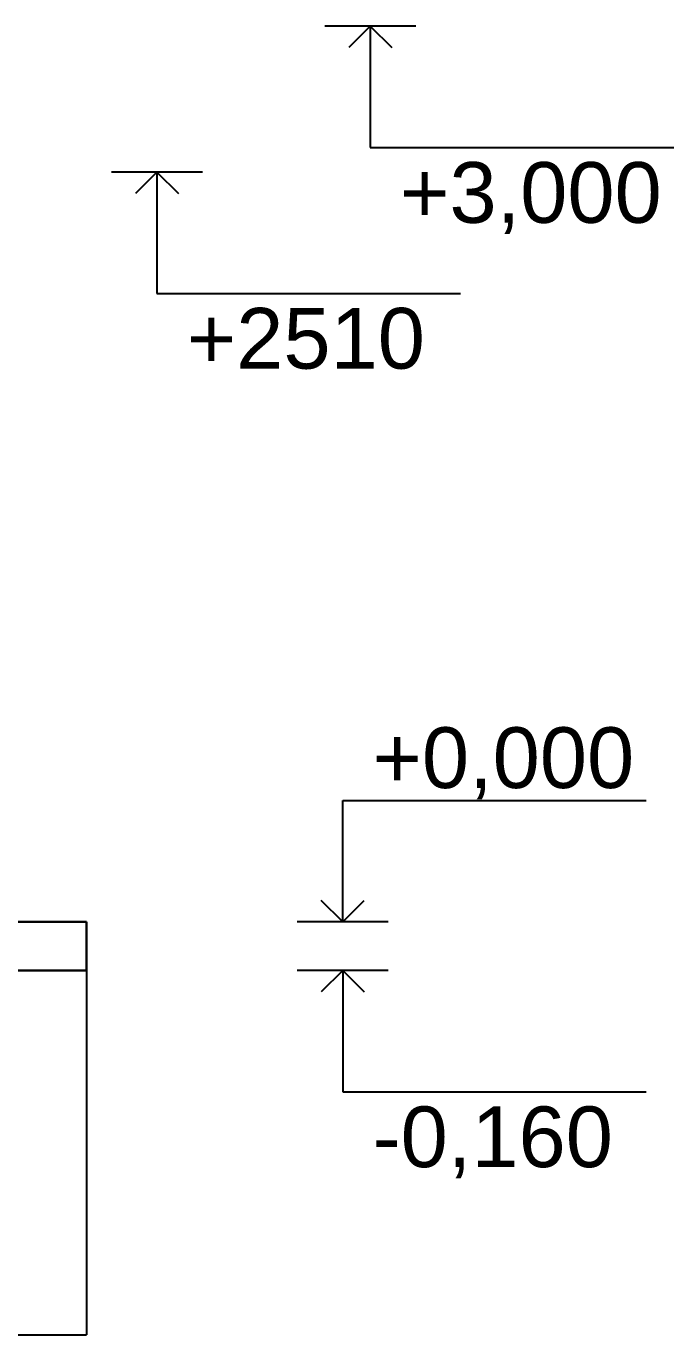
# Model space of a CAD drawing. Header units: millimetres. Extents: x 1924 to 471109, y -30014 to 109986.
# Drawn here: x 454346 to 456479, y 27273 to 31583 of the extents above; entities that cross this region are included whole.
import ezdxf

# ---------------------------------------------------------------- set-up
doc = ezdxf.new("R2010")
doc.units = ezdxf.units.MM
doc.header["$LTSCALE"] = 100
doc.layers.add('patky', color=240, linetype='Continuous', plot=False)
doc.layers.add('popisky', color=140, linetype='Continuous', plot=False)
doc.layers.add('podlazi', color=40, linetype='Continuous', lineweight=30, plot=False)
doc.styles.add('popisky', font='arial.ttf', dxfattribs={"height": 200})

msp = doc.modelspace()

# ---------------------------------------------------------------- linework, layer by layer
at = {"layer": 'patky'}
for p, q in [((452544.915, 28473.112), (454544.915, 28473.112)), ((454544.915, 28473.112), (454544.915, 27273.112)), ((452544.915, 27273.112), (454544.915, 27273.112))]:
    msp.add_line(p, q, dxfattribs=at)
at = {"layer": 'podlazi'}
for p, q in [((418944.915, 28633.112), (454544.915, 28633.112)), ((454544.915, 28633.112), (454544.915, 28473.112)), ((454544.915, 28473.112), (418944.915, 28473.112))]:
    msp.add_line(p, q, dxfattribs=at)
at = {"layer": 'popisky'}
for p, q in [((455628.986, 31583.454), (455328.986, 31583.454)), ((455478.986, 31583.454), (455408.275, 31512.744)), ((455478.986, 31583.454), (455478.986, 31183.454)), ((455478.986, 31583.454), (455549.697, 31512.744)), ((455478.986, 31183.454), (456478.986, 31183.454)), ((454926.567, 31103.112), (454626.567, 31103.112)), ((454776.567, 31103.112), (454705.856, 31032.401)), ((454776.567, 31103.112), (454776.567, 30703.112)), ((454776.567, 31103.112), (454847.278, 31032.401)), ((454776.567, 30703.112), (455776.567, 30703.112)), ((455388.235, 28633.112), (455388.235, 29033.112)), ((455388.235, 29033.112), (456388.235, 29033.112)), ((455388.235, 28633.112), (455317.524, 28703.822)), ((455388.235, 28633.112), (455458.946, 28703.822)), ((455538.235, 28633.112), (455238.235, 28633.112)), ((455538.235, 28473.112), (455238.235, 28473.112)), ((455388.235, 28473.112), (455317.524, 28402.401)), ((455388.235, 28473.112), (455388.235, 28073.112)), ((455388.235, 28473.112), (455458.946, 28402.401)), ((455388.235, 28073.112), (456388.235, 28073.112))]:
    msp.add_line(p, q, dxfattribs=at)

# ---------------------------------------------------------------- texts
at = {"layer": 'popisky', "char_height": 200, "attachment_point": 1, "style": 'popisky'}
for s, insert in [('\\pxi-3,l4,t4;+3,000', (455376.933, 31135.712)), ('\\pxi-3,l4,t4;+2510', (454674.515, 30655.369)), ('\\pxi-3,l4,t4;+0,000', (455286.182, 29274.087)), ('\\pxi-3,l4,t4;-0,160', (455286.182, 28025.369))]:
    msp.add_mtext_dynamic_manual_height_columns(s, width=903.81092, gutter_width=1000, heights=[0], dxfattribs=dict(at, insert=insert))

doc.saveas('drawing.dxf')
